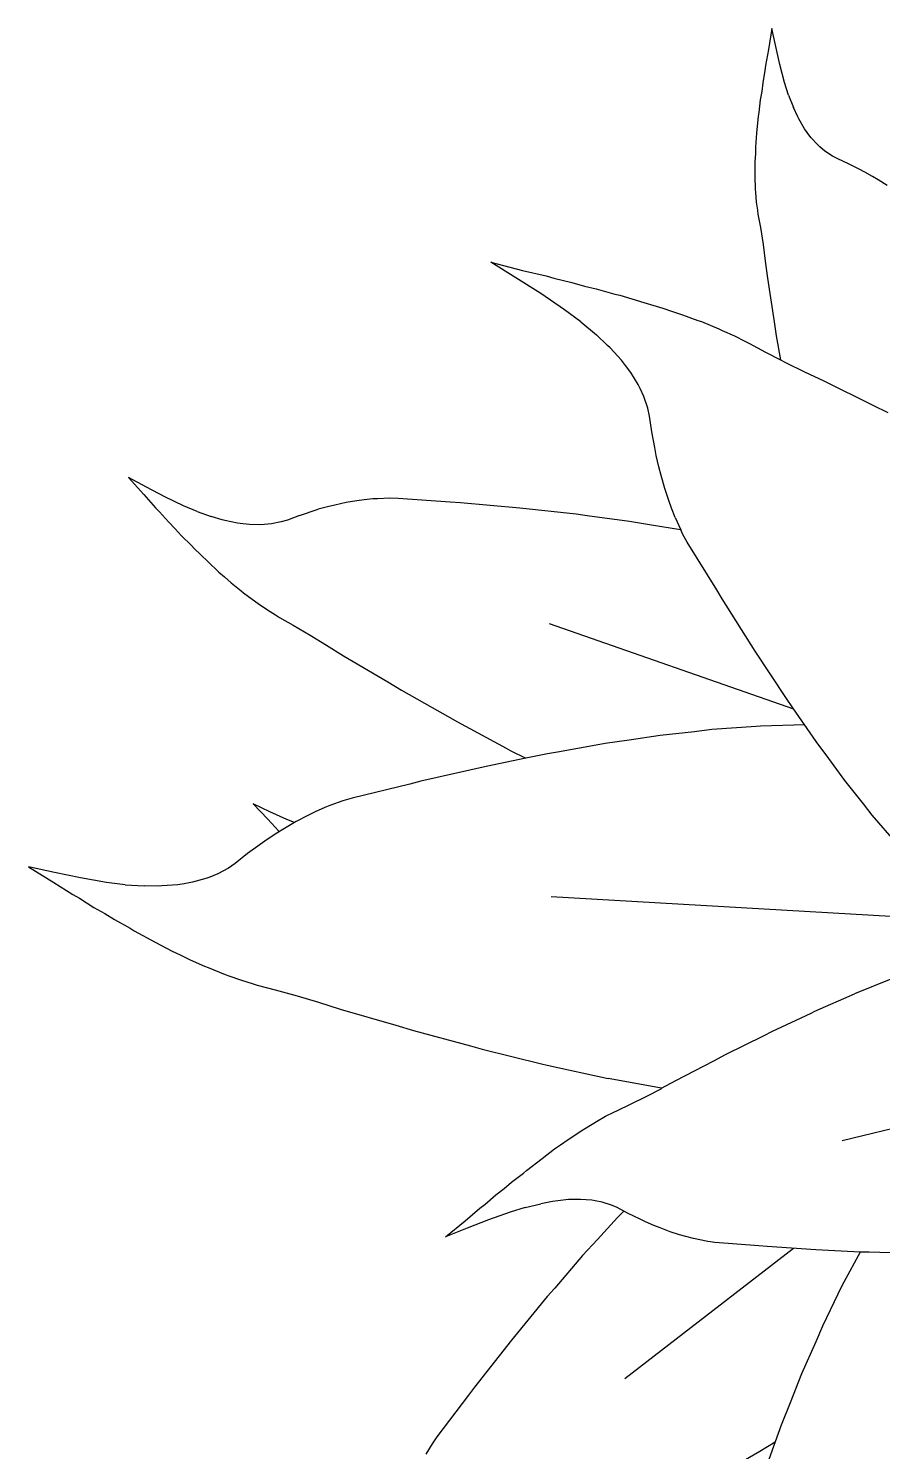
# Model space of a CAD drawing. Header units: metres. Extents: x 244.4 to 340.3, y -4.1 to 64.3.
# Drawn here: x 246.4241 to 246.6963, y 33.0632 to 33.5168 of the extents above; entities that cross this region are included whole.
import ezdxf

# ---------------------------------------------------------------- set-up
doc = ezdxf.new("R2010")
doc.units = ezdxf.units.M
doc.layers.add('Edges', color=7, linetype='Continuous')

msp = doc.modelspace()

# ---------------------------------------------------------------- linework, layer by layer
at = {"layer": 'Edges'}
for p, q in [((246.66106, 33.51676), (246.65995, 33.51009)), ((246.66224, 33.51102), (246.66106, 33.51676)), ((246.65995, 33.51009), (246.65902, 33.50501)), ((246.66352, 33.50526), (246.66224, 33.51102)), ((246.65902, 33.50501), (246.65883, 33.50337)), ((246.66503, 33.49956), (246.66352, 33.50526)), ((246.65812, 33.49946), (246.65779, 33.49663)), ((246.65883, 33.50337), (246.65812, 33.49946)), ((246.66631, 33.49553), (246.66503, 33.49956)), ((246.65779, 33.49663), (246.65733, 33.49406)), ((246.66631, 33.49553), (246.66787, 33.49156)), ((246.65733, 33.49406), (246.65687, 33.48994)), ((246.66926, 33.48864), (246.66787, 33.49156)), ((246.65669, 33.48882), (246.65616, 33.48335)), ((246.65687, 33.48994), (246.65669, 33.48882)), ((246.6696, 33.48795), (246.66926, 33.48864)), ((246.67146, 33.48481), (246.6696, 33.48795)), ((246.65616, 33.48335), (246.6558, 33.47894)), ((246.67231, 33.48361), (246.67146, 33.48481)), ((246.67347, 33.48206), (246.67231, 33.48361)), ((246.67563, 33.47966), (246.67347, 33.48206)), ((246.65576, 33.47692), (246.65561, 33.47427)), ((246.6558, 33.47894), (246.65576, 33.47692)), ((246.67633, 33.47902), (246.67563, 33.47966)), ((246.6779, 33.47769), (246.67633, 33.47902)), ((246.6803, 33.47606), (246.6779, 33.47769)), ((246.65561, 33.47427), (246.65562, 33.47065)), ((246.68199, 33.47518), (246.6803, 33.47606)), ((246.68548, 33.47362), (246.68199, 33.47518)), ((246.68884, 33.47192), (246.68548, 33.47362)), ((246.65562, 33.47065), (246.65559, 33.46977)), ((246.65559, 33.46977), (246.65575, 33.46549)), ((246.69065, 33.47101), (246.68884, 33.47192)), ((246.6931, 33.46962), (246.69065, 33.47101)), ((246.69492, 33.46848), (246.6931, 33.46962)), ((246.69771, 33.46671), (246.69492, 33.46848)), ((246.65575, 33.46549), (246.65584, 33.46461)), ((246.65584, 33.46461), (246.65607, 33.46145)), ((246.65607, 33.46145), (246.65645, 33.45883)), ((246.65645, 33.45883), (246.6566, 33.45758)), ((246.6566, 33.45758), (246.65735, 33.4533)), ((246.65735, 33.4533), (246.6582, 33.44789)), ((246.6582, 33.44789), (246.65893, 33.44261)), ((246.57949, 33.43728), (246.57148, 33.44229)), ((246.57148, 33.44229), (246.58152, 33.43967)), ((246.65893, 33.44261), (246.6596, 33.43713)), ((246.58736, 33.43225), (246.57949, 33.43728)), ((246.58152, 33.43967), (246.58909, 33.43787)), ((246.58909, 33.43787), (246.59151, 33.43715)), ((246.59151, 33.43715), (246.59725, 33.43583)), ((246.6596, 33.43713), (246.66175, 33.42324)), ((246.59494, 33.42707), (246.58736, 33.43225)), ((246.59725, 33.43583), (246.60135, 33.43465)), ((246.60135, 33.43465), (246.60507, 33.4338)), ((246.60507, 33.4338), (246.61095, 33.43211)), ((246.61095, 33.43211), (246.61255, 33.43174)), ((246.61255, 33.43174), (246.62021, 33.42947)), ((246.60013, 33.42321), (246.59494, 33.42707)), ((246.62021, 33.42947), (246.62628, 33.42765)), ((246.62628, 33.42765), (246.62903, 33.42666)), ((246.60013, 33.42321), (246.6051, 33.41909)), ((246.62903, 33.42666), (246.63259, 33.42553)), ((246.63259, 33.42553), (246.63739, 33.42371)), ((246.63739, 33.42371), (246.63855, 33.42332)), ((246.63855, 33.42332), (246.64408, 33.42107)), ((246.66175, 33.42324), (246.66237, 33.41884)), ((246.60863, 33.41577), (246.6051, 33.41909)), ((246.64408, 33.42107), (246.64519, 33.42054)), ((246.64519, 33.42054), (246.64916, 33.41879)), ((246.64916, 33.41879), (246.65237, 33.41713)), ((246.66237, 33.41884), (246.66373, 33.41113)), ((246.60945, 33.41499), (246.60863, 33.41577)), ((246.61306, 33.41104), (246.60945, 33.41499)), ((246.65237, 33.41713), (246.65389, 33.41639)), ((246.65389, 33.41639), (246.65899, 33.41359)), ((246.65899, 33.41359), (246.66373, 33.41113)), ((246.61439, 33.40934), (246.61306, 33.41104)), ((246.61604, 33.40713), (246.61439, 33.40934)), ((246.66373, 33.41113), (246.66533, 33.4103)), ((246.66533, 33.4103), (246.67141, 33.40732)), ((246.61847, 33.40324), (246.61604, 33.40713)), ((246.67141, 33.40732), (246.67762, 33.40446)), ((246.67762, 33.40446), (246.69314, 33.39667)), ((246.61908, 33.40204), (246.61847, 33.40324)), ((246.62025, 33.39945), (246.61908, 33.40204)), ((246.62152, 33.3957), (246.62025, 33.39945)), ((246.62207, 33.39318), (246.62152, 33.3957)), ((246.69314, 33.39667), (246.69798, 33.39437)), ((246.62278, 33.38816), (246.62207, 33.39318)), ((246.62373, 33.38324), (246.62278, 33.38816)), ((246.6242, 33.38062), (246.62373, 33.38324)), ((246.62502, 33.37701), (246.6242, 33.38062)), ((246.62578, 33.37429), (246.62502, 33.37701)), ((246.46175, 33.37057), (246.45605, 33.37368)), ((246.45605, 33.37368), (246.46094, 33.36825)), ((246.62688, 33.37015), (246.62578, 33.37429)), ((246.46094, 33.36825), (246.46462, 33.36403)), ((246.46755, 33.36752), (246.46175, 33.37057)), ((246.62818, 33.36634), (246.62688, 33.37015)), ((246.46462, 33.36403), (246.46589, 33.36275)), ((246.4735, 33.36467), (246.46755, 33.36752)), ((246.47787, 33.36282), (246.4735, 33.36467)), ((246.51051, 33.36158), (246.5165, 33.36353)), ((246.51947, 33.36435), (246.5165, 33.36353)), ((246.52178, 33.36488), (246.51947, 33.36435)), ((246.52535, 33.36567), (246.52178, 33.36488)), ((246.52878, 33.36621), (246.52535, 33.36567)), ((246.53109, 33.36655), (246.52878, 33.36621)), ((246.53389, 33.36682), (246.53109, 33.36655)), ((246.53539, 33.36689), (246.53389, 33.36682)), ((246.53928, 33.36704), (246.53539, 33.36689)), ((246.54192, 33.36695), (246.53928, 33.36704)), ((246.55855, 33.36577), (246.54192, 33.36695)), ((246.5618, 33.36558), (246.55855, 33.36577)), ((246.58076, 33.3639), (246.5618, 33.36558)), ((246.59866, 33.36193), (246.58076, 33.3639)), ((246.62902, 33.36383), (246.62818, 33.36634)), ((246.63018, 33.3609), (246.62902, 33.36383)), ((246.46589, 33.36275), (246.46874, 33.3595)), ((246.46874, 33.3595), (246.47093, 33.3573)), ((246.47787, 33.36282), (246.4824, 33.36119)), ((246.4859, 33.36018), (246.4824, 33.36119)), ((246.48674, 33.35995), (246.4859, 33.36018)), ((246.49077, 33.35912), (246.48674, 33.35995)), ((246.49243, 33.3589), (246.49077, 33.35912)), ((246.49459, 33.35867), (246.49243, 33.3589)), ((246.50156, 33.35887), (246.49928, 33.35865)), ((246.50468, 33.35949), (246.50156, 33.35887)), ((246.50666, 33.3601), (246.50468, 33.35949)), ((246.51051, 33.36158), (246.50666, 33.3601)), ((246.60219, 33.36142), (246.59866, 33.36193)), ((246.6157, 33.35963), (246.60219, 33.36142)), ((246.62264, 33.35844), (246.6157, 33.35963)), ((246.63018, 33.3609), (246.632, 33.35694)), ((246.47093, 33.3573), (246.47282, 33.35517)), ((246.47282, 33.35517), (246.47604, 33.35196)), ((246.49822, 33.35858), (246.49459, 33.35867)), ((246.49928, 33.35865), (246.49822, 33.35858)), ((246.6319, 33.35696), (246.62264, 33.35844)), ((246.632, 33.35694), (246.6319, 33.35696)), ((246.63264, 33.35553), (246.632, 33.35694)), ((246.63403, 33.35304), (246.63264, 33.35553)), ((246.47604, 33.35196), (246.47689, 33.35104)), ((246.47689, 33.35104), (246.48125, 33.34684)), ((246.64344, 33.33786), (246.63403, 33.35304)), ((246.48125, 33.34684), (246.48483, 33.34349)), ((246.48483, 33.34349), (246.48656, 33.34204)), ((246.48656, 33.34204), (246.48876, 33.34008)), ((246.48876, 33.34008), (246.49193, 33.33755)), ((246.49193, 33.33755), (246.49269, 33.33691)), ((246.49269, 33.33691), (246.49655, 33.33402)), ((246.64514, 33.33493), (246.64344, 33.33786)), ((246.49655, 33.33402), (246.49738, 33.33347)), ((246.49738, 33.33347), (246.50034, 33.33142)), ((246.65574, 33.31826), (246.64514, 33.33493)), ((246.50034, 33.33142), (246.50291, 33.32985)), ((246.50291, 33.32985), (246.50413, 33.32908)), ((246.50413, 33.32908), (246.50846, 33.32661)), ((246.50846, 33.32661), (246.51388, 33.32341)), ((246.51388, 33.32341), (246.51913, 33.3202)), ((246.66803, 33.29984), (246.59018, 33.32696)), ((246.51913, 33.3202), (246.52456, 33.3168)), ((246.66565, 33.30318), (246.65574, 33.31826)), ((246.52456, 33.3168), (246.53861, 33.30851)), ((246.53861, 33.30851), (246.54305, 33.30583)), ((246.54305, 33.30583), (246.55771, 33.29755)), ((246.66773, 33.30029), (246.66565, 33.30318)), ((246.67513, 33.28947), (246.66773, 33.30029)), ((246.55771, 33.29755), (246.5608, 33.29576)), ((246.5608, 33.29576), (246.5764, 33.28738)), ((246.62538, 33.29145), (246.61551, 33.28993)), ((246.63641, 33.29264), (246.62538, 33.29145)), ((246.64186, 33.29329), (246.63641, 33.29264)), ((246.65603, 33.2943), (246.64186, 33.29329)), ((246.65739, 33.29441), (246.65603, 33.2943)), ((246.67149, 33.2948), (246.65739, 33.29441)), ((246.5764, 33.28738), (246.57787, 33.28658)), ((246.57787, 33.28658), (246.58263, 33.28417)), ((246.59338, 33.28623), (246.5895, 33.28558)), ((246.60794, 33.28888), (246.59338, 33.28623)), ((246.61551, 33.28993), (246.60794, 33.28888)), ((246.67921, 33.28409), (246.67513, 33.28947)), ((246.58263, 33.28417), (246.57002, 33.28158)), ((246.5895, 33.28558), (246.58263, 33.28417)), ((246.68424, 33.2771), (246.67921, 33.28409)), ((246.57002, 33.28158), (246.54921, 33.27687)), ((246.54567, 33.27594), (246.52726, 33.27147)), ((246.54921, 33.27687), (246.54567, 33.27594)), ((246.69022, 33.26967), (246.68424, 33.2771)), ((246.50104, 33.26711), (246.49572, 33.26959)), ((246.49572, 33.26959), (246.50042, 33.26472)), ((246.51855, 33.26845), (246.51555, 33.26713)), ((246.52019, 33.26907), (246.51855, 33.26845)), ((246.52436, 33.27063), (246.52019, 33.26907)), ((246.52726, 33.27147), (246.52436, 33.27063)), ((246.69301, 33.26603), (246.69022, 33.26967)), ((246.50042, 33.26472), (246.50394, 33.26095)), ((246.50642, 33.2647), (246.50104, 33.26711)), ((246.50892, 33.2637), (246.50571, 33.26179)), ((246.50892, 33.2637), (246.50642, 33.2647)), ((246.50945, 33.26402), (246.50892, 33.2637)), ((246.51312, 33.26589), (246.50945, 33.26402)), ((246.51555, 33.26713), (246.51312, 33.26589)), ((246.70076, 33.2571), (246.69301, 33.26603)), ((246.50326, 33.26034), (246.50016, 33.25829)), ((246.50571, 33.26179), (246.50326, 33.26034)), ((246.50394, 33.26095), (246.50408, 33.26082)), ((246.50571, 33.26179), (246.50408, 33.26082)), ((246.498, 33.25671), (246.49394, 33.25379)), ((246.50016, 33.25829), (246.498, 33.25671)), ((246.49, 33.25064), (246.48791, 33.24919)), ((246.49394, 33.25379), (246.49, 33.25064)), ((246.43243, 33.24775), (246.42414, 33.24957)), ((246.42414, 33.24957), (246.43225, 33.24462)), ((246.44074, 33.24603), (246.43243, 33.24775)), ((246.44904, 33.24461), (246.44074, 33.24603)), ((246.48068, 33.24581), (246.4764, 33.24465)), ((246.48191, 33.24627), (246.48068, 33.24581)), ((246.48448, 33.24733), (246.48191, 33.24627)), ((246.48791, 33.24919), (246.48448, 33.24733)), ((246.43225, 33.24462), (246.43833, 33.24075)), ((246.455, 33.24387), (246.44904, 33.24461)), ((246.455, 33.24387), (246.46103, 33.24346)), ((246.46558, 33.24345), (246.46103, 33.24346)), ((246.46666, 33.24346), (246.46558, 33.24345)), ((246.47174, 33.24386), (246.46666, 33.24346)), ((246.47377, 33.24418), (246.47174, 33.24386)), ((246.4764, 33.24465), (246.47377, 33.24418)), ((246.43833, 33.24075), (246.44037, 33.23962)), ((246.44037, 33.23962), (246.44501, 33.23665)), ((246.44501, 33.23665), (246.44847, 33.23471)), ((246.72938, 33.23195), (246.59071, 33.23995)), ((246.44847, 33.23471), (246.45151, 33.23277)), ((246.45151, 33.23277), (246.45654, 33.22998)), ((246.45654, 33.22998), (246.45787, 33.22915)), ((246.45787, 33.22915), (246.46455, 33.22554)), ((246.46455, 33.22554), (246.46992, 33.2227)), ((246.46992, 33.2227), (246.47247, 33.22154)), ((246.47247, 33.22154), (246.4757, 33.21991)), ((246.4757, 33.21991), (246.48027, 33.21794)), ((246.48027, 33.21794), (246.48136, 33.21743)), ((246.48136, 33.21743), (246.48679, 33.21526)), ((246.48679, 33.21526), (246.48794, 33.21487)), ((246.48794, 33.21487), (246.49199, 33.21341)), ((246.69888, 33.21376), (246.68732, 33.20908)), ((246.49199, 33.21341), (246.49544, 33.21241)), ((246.49544, 33.21241), (246.49707, 33.2119)), ((246.49707, 33.2119), (246.50275, 33.21041)), ((246.50275, 33.21041), (246.5098, 33.20843)), ((246.67469, 33.20351), (246.68732, 33.20908)), ((246.5098, 33.20843), (246.51657, 33.20639)), ((246.51657, 33.20639), (246.52348, 33.20417)), ((246.52348, 33.20417), (246.54124, 33.19907)), ((246.66102, 33.19706), (246.67356, 33.20295)), ((246.67356, 33.20295), (246.67469, 33.20351)), ((246.54124, 33.19907), (246.54678, 33.19738)), ((246.54678, 33.19738), (246.56495, 33.19252)), ((246.64628, 33.18972), (246.65853, 33.19577)), ((246.65853, 33.19577), (246.66102, 33.19706)), ((246.56495, 33.19252), (246.56873, 33.19145)), ((246.56873, 33.19145), (246.58765, 33.18682)), ((246.58765, 33.18682), (246.5894, 33.18636)), ((246.6304, 33.18147), (246.64257, 33.18771)), ((246.64257, 33.18771), (246.64628, 33.18972)), ((246.5894, 33.18636), (246.60883, 33.18214)), ((246.62589, 33.17897), (246.60883, 33.18214)), ((246.62098, 33.17638), (246.6257, 33.17886)), ((246.6257, 33.17886), (246.62589, 33.17897)), ((246.62589, 33.17897), (246.6304, 33.18147)), ((246.61179, 33.17194), (246.61594, 33.17389)), ((246.61594, 33.17389), (246.62098, 33.17638)), ((246.73118, 33.17378), (246.68341, 33.16222)), ((246.60425, 33.16789), (246.60511, 33.16835)), ((246.60511, 33.16835), (246.60806, 33.17006)), ((246.60806, 33.17006), (246.61062, 33.17132)), ((246.61062, 33.17132), (246.61179, 33.17194)), ((246.59607, 33.16266), (246.59947, 33.16486)), ((246.59947, 33.16486), (246.60026, 33.16542)), ((246.60026, 33.16542), (246.60425, 33.16789)), ((246.58781, 33.15663), (246.5918, 33.15964)), ((246.5918, 33.15964), (246.5937, 33.16092)), ((246.5937, 33.16092), (246.59607, 33.16266)), ((246.58281, 33.15282), (246.58781, 33.15663)), ((246.57803, 33.14902), (246.58183, 33.15197)), ((246.58183, 33.15197), (246.58281, 33.15282)), ((246.5731, 33.145), (246.57576, 33.14705)), ((246.57576, 33.14705), (246.57803, 33.14902)), ((246.56801, 33.14076), (246.56959, 33.14196)), ((246.56959, 33.14196), (246.5731, 33.145)), ((246.58246, 33.14096), (246.58739, 33.1422)), ((246.59114, 33.1429), (246.58739, 33.1422)), ((246.59201, 33.14306), (246.59114, 33.1429)), ((246.5962, 33.14351), (246.59201, 33.14306)), ((246.5979, 33.14357), (246.5962, 33.14351)), ((246.60007, 33.14359), (246.5979, 33.14357)), ((246.60368, 33.14332), (246.60007, 33.14359)), ((246.60472, 33.14315), (246.60368, 33.14332)), ((246.60691, 33.14269), (246.60472, 33.14315)), ((246.60988, 33.14175), (246.60691, 33.14269)), ((246.61174, 33.14094), (246.60988, 33.14175)), ((246.55701, 33.13163), (246.56334, 33.13679)), ((246.56334, 33.13679), (246.56801, 33.14076)), ((246.57078, 33.13705), (246.56392, 33.13439)), ((246.57759, 33.13946), (246.57078, 33.13705)), ((246.58246, 33.14096), (246.57759, 33.13946)), ((246.61179, 33.13776), (246.60549, 33.13082)), ((246.61381, 33.13983), (246.61174, 33.14094)), ((246.61381, 33.13983), (246.61179, 33.13776)), ((246.61526, 33.13905), (246.61381, 33.13983)), ((246.61883, 33.13737), (246.61526, 33.13905)), ((246.62071, 33.13645), (246.61883, 33.13737)), ((246.56392, 33.13439), (246.55701, 33.13163)), ((246.62339, 33.13529), (246.62071, 33.13645)), ((246.62547, 33.1345), (246.62339, 33.13529)), ((246.62861, 33.13328), (246.62547, 33.1345)), ((246.63164, 33.13233), (246.62861, 33.13328)), ((246.63362, 33.1317), (246.63164, 33.13233)), ((246.60549, 33.13082), (246.60071, 33.12565)), ((246.66787, 33.12796), (246.61414, 33.08643)), ((246.63603, 33.13107), (246.63362, 33.1317)), ((246.64058, 33.13014), (246.63603, 33.13107)), ((246.64281, 33.12986), (246.64058, 33.13014)), ((246.65683, 33.12878), (246.64281, 33.12986)), ((246.65948, 33.12851), (246.65683, 33.12878)), ((246.67501, 33.12749), (246.65948, 33.12851)), ((246.68919, 33.12677), (246.67501, 33.12749)), ((246.60071, 33.12565), (246.59182, 33.11531)), ((246.68911, 33.12677), (246.68394, 33.11722)), ((246.69199, 33.12675), (246.68919, 33.12677)), ((246.70232, 33.12642), (246.69199, 33.12675)), ((246.59182, 33.11531), (246.58947, 33.11263)), ((246.68336, 33.11599), (246.67714, 33.10321)), ((246.68394, 33.11722), (246.68336, 33.11599)), ((246.58947, 33.11263), (246.57805, 33.09871)), ((246.67714, 33.10321), (246.67499, 33.09816)), ((246.57805, 33.09871), (246.56628, 33.08375)), ((246.67499, 33.09816), (246.6705, 33.08802)), ((246.6705, 33.08802), (246.66688, 33.0787)), ((246.56628, 33.08375), (246.56435, 33.08113)), ((246.56435, 33.08113), (246.55428, 33.06785)), ((246.66688, 33.0787), (246.66401, 33.07163)), ((246.66401, 33.07163), (246.66211, 33.06634)), ((246.55277, 33.06567), (246.55077, 33.06235)), ((246.55428, 33.06785), (246.55277, 33.06567)), ((246.65716, 33.06328), (246.66211, 33.06634)), ((246.66211, 33.06634), (246.65902, 33.05769)), ((246.64124, 33.05407), (246.65716, 33.06328))]:
    msp.add_line(p, q, dxfattribs=at)

doc.saveas('drawing.dxf')
